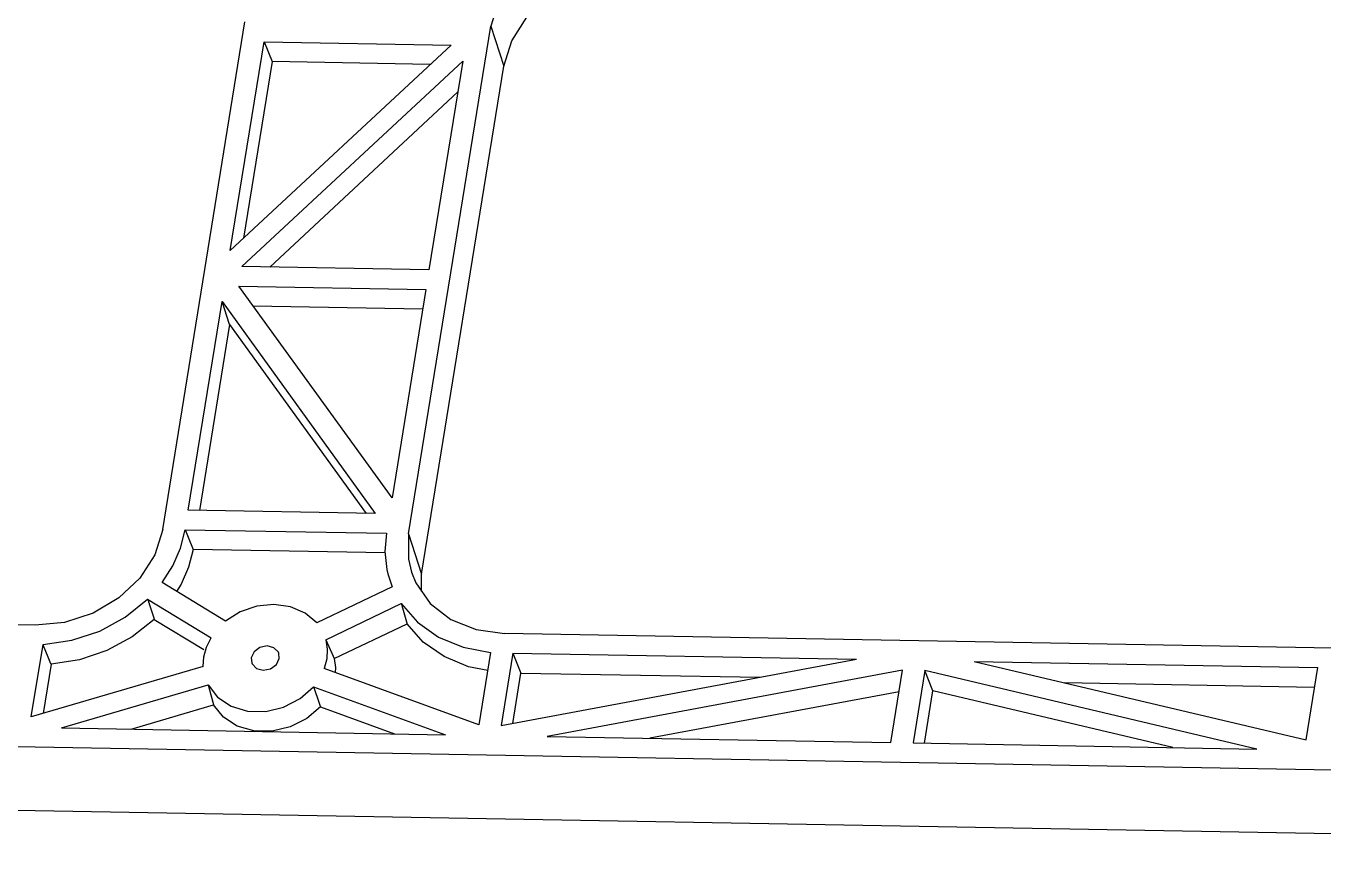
# Model space of a CAD drawing. Extents: x -268 to 907, y 393 to 1224.
# Drawn here: x 560.1 to 673, y 637.5 to 709.4 of the extents above; entities that cross this region are included whole.
import ezdxf

# ---------------------------------------------------------------- set-up
doc = ezdxf.new("R2010")
doc.units = 0
doc.header["$LTSCALE"] = 1.21
doc.header["$MEASUREMENT"] = 0
doc.layers.get('0').update_dxf_attribs({"linetype": 'CONTINUOUS'})

msp = doc.modelspace()

# ---------------------------------------------------------------- linework, layer by layer
at = {"color": 7, "linetype": 'Continuous'}
for p, q in [((572.04708, 665.60277), (579.19205, 709.7625)), ((593.44058, 665.22403), (600.58555, 709.38377)), ((600.58555, 709.38377), (601.71763, 705.89407)), ((577.92444, 689.87324), (580.85898, 708.01031)), ((597.12793, 707.72229), (577.92444, 689.87324)), ((580.85898, 708.01031), (581.55579, 706.28708)), ((580.85898, 708.01031), (597.12793, 707.72229)), ((578.93653, 688.47477), (598.14002, 706.32382)), ((581.55579, 706.28708), (579.07275, 690.94057)), ((595.32162, 706.04338), (581.55579, 706.28708)), ((594.57266, 661.73434), (601.71763, 705.89407)), ((598.14002, 706.32382), (595.20548, 688.18675)), ((581.36125, 688.43184), (597.70266, 703.62067)), ((595.20548, 688.18675), (578.93653, 688.47477)), ((578.66198, 686.77792), (594.93093, 686.48991)), ((591.99638, 668.35285), (578.66198, 686.77792)), ((594.93093, 686.48991), (591.99638, 668.35285)), ((574.26988, 667.2861), (577.20442, 685.42317)), ((577.20442, 685.42317), (590.53882, 666.99809)), ((577.86022, 683.44645), (577.20442, 685.42317)), ((579.91624, 685.04483), (594.6549, 684.78391)), ((577.86022, 683.44645), (575.24271, 667.26888)), ((577.86022, 683.44645), (589.75399, 667.01199)), ((590.53882, 666.99809), (574.26988, 667.2861)), ((573.99531, 665.58926), (591.49913, 665.27939)), ((593.44058, 665.22403), (594.57266, 661.73434)), ((591.39385, 663.57036), (574.69144, 663.86605)), ((591.63714, 661.7598), (592.01186, 660.63275)), ((594.55654, 660.252), (594.57266, 661.73434)), ((577.50659, 657.62669), (571.98616, 660.98727)), ((592.01186, 660.63275), (585.4386, 657.48627)), ((560.95003, 657.29071), (416.98445, 659.83937)), ((570.7316, 659.56106), (576.25204, 656.20048)), ((586.22579, 656.02392), (592.79906, 659.1704)), ((571.30711, 657.79569), (575.62354, 655.16805)), ((586.96949, 654.37751), (593.29709, 657.4064)), ((745.75775, 654.01902), (601.79217, 656.56767)), ((560.61168, 649.31367), (561.63055, 655.61083)), ((600.57349, 654.92141), (599.55462, 648.62425)), ((602.51289, 654.85321), (601.49411, 648.55664)), ((602.51289, 654.85321), (632.40457, 654.32403)), ((602.51289, 654.85321), (603.2097, 653.12999)), ((575.56801, 653.70412), (560.61168, 649.31367)), ((562.32917, 653.89878), (561.63595, 649.61434)), ((599.55462, 648.62425), (586.1004, 653.51767)), ((601.49411, 648.55664), (632.40457, 654.32403)), ((636.40679, 653.37788), (605.49633, 647.61049)), ((635.38801, 647.08131), (636.40679, 653.37788)), ((642.6363, 654.1429), (672.52798, 653.61372)), ((642.6363, 654.1429), (671.50921, 647.31715)), ((671.50921, 647.31715), (672.52798, 653.61372)), ((602.50011, 648.74434), (603.2097, 653.12999)), ((603.2097, 653.12999), (624.02964, 652.76141)), ((638.35165, 653.34345), (637.33288, 647.04688)), ((667.22456, 646.5177), (638.35165, 653.34345)), ((639.04263, 651.58419), (638.35165, 653.34345)), ((650.45917, 652.29352), (672.25195, 651.90772)), ((563.23757, 648.35861), (575.99306, 652.103)), ((585.16114, 651.9407), (596.63556, 647.76736)), ((636.10219, 651.49533), (614.43337, 647.45228)), ((638.30571, 647.02966), (639.04263, 651.58419)), ((659.92741, 646.64689), (639.04263, 651.58419)), ((569.30593, 648.25118), (576.46803, 650.35363)), ((585.76431, 650.18905), (592.20709, 647.84575)), ((393.44342, 649.66235), (765.88046, 643.069)), ((563.23757, 648.35861), (596.63556, 647.76736)), ((605.49633, 647.61049), (635.38801, 647.08131)), ((637.33288, 647.04688), (667.22456, 646.5177)), ((768.05707, 637.47639), (394.94089, 644.08175))]:
    msp.add_line(p, q, dxfattribs=at)
for points in [[(611.6826, 717.69583), (609.11894, 717.45128), (606.63635, 716.64515), (604.40442, 715.3326), (602.5749, 713.60302), (601.27222, 711.57384), (600.58555, 709.38377)], [(601.71763, 705.89407), (602.41215, 708.10926), (603.72958, 710.16155), (605.58041, 711.91138), (607.83825, 713.23916), (610.34935, 714.05453), (612.94252, 714.30189)], [(572.04708, 665.60277), (571.36042, 663.41272), (570.05778, 661.38358), (568.22825, 659.65396), (565.99637, 658.34142), (563.51372, 657.53526), (560.95003, 657.29071)], [(571.98616, 660.98727), (572.92241, 662.45216), (573.59766, 663.99883), (573.99531, 665.58926)], [(591.49913, 665.27939), (591.38131, 663.684), (591.55363, 662.12232), (591.63714, 661.7598)], [(593.44058, 665.22403), (593.41665, 663.02225), (593.67786, 661.897)], [(574.69144, 663.86605), (574.29453, 662.34099), (573.64558, 660.85677), (573.24567, 660.22054)], [(593.67786, 661.897), (594.0571, 660.95872), (595.31809, 659.17439), (597.1137, 657.79055), (599.32204, 656.90134), (601.79217, 656.56767)], [(561.63055, 655.61083), (564.13797, 655.97328), (566.56101, 656.7796), (568.79209, 657.99337), (570.7316, 659.56106)], [(585.4386, 657.48627), (584.4339, 658.33695), (583.16205, 658.88634), (581.72105, 659.09209), (580.22189, 658.93839), (578.78004, 658.43704), (577.50659, 657.62669)], [(592.79906, 659.1704), (594.22164, 657.54319), (596.04832, 656.25758), (598.19735, 655.37032), (600.57349, 654.92141)], [(571.30711, 657.79569), (569.38298, 656.26492), (567.18218, 655.07468), (564.79756, 654.27459), (562.32917, 653.89878)], [(600.31808, 653.34282), (598.6333, 653.67559), (596.52046, 654.5553), (594.71629, 655.81644), (593.29709, 657.4064)], [(575.56801, 653.70412), (575.62249, 654.54956), (575.85303, 655.39092), (576.25204, 656.20048)], [(586.22579, 656.02392), (586.36129, 655.20489), (586.31903, 654.3602), (586.1004, 653.51767)], [(581.13764, 655.48631), (580.50689, 655.35498), (579.99916, 654.97468), (579.75051, 654.4473), (579.79009, 654.00426)], [(580.79446, 653.36525), (581.42522, 653.49658), (581.93295, 653.87688), (582.18159, 654.40426), (582.14201, 654.8473)], [(582.14201, 654.8473), (582.10454, 654.93741), (581.72243, 655.33346), (581.13764, 655.48631)], [(579.79009, 654.00426), (579.82757, 653.91415), (580.20968, 653.5181), (580.79446, 653.36525)], [(586.96949, 654.37751), (587.08291, 653.60345), (587.06113, 653.16824)], [(575.99306, 652.103), (576.81626, 651.03058), (578.00471, 650.24433), (579.4291, 649.82467), (581.00957, 649.79669), (582.56124, 650.16367), (583.9966, 650.90346), (585.16114, 651.9407)], [(585.76431, 650.18905), (584.5721, 649.16395), (583.12033, 648.43577), (581.55769, 648.07521), (579.96854, 648.10334), (578.53117, 648.51701), (577.32265, 649.29229), (576.46803, 650.35363)]]:
    msp.add_lwpolyline(points, dxfattribs=at)
at = {"color": 7}
for points in [[(573.995, 665.589, 0), (573.999, 665.58, 0), (574.003, 665.571, 0), (574.006, 665.562, 0), (574.01, 665.553, 0), (574.014, 665.544, 0), (574.017, 665.535, 0), (574.021, 665.526, 0), (574.024, 665.517, 0), (574.028, 665.508, 0), (574.032, 665.499, 0), (574.035, 665.49, 0), (574.039, 665.481, 0), (574.043, 665.472, 0), (574.046, 665.463, 0), (574.05, 665.454, 0), (574.054, 665.445, 0), (574.057, 665.436, 0), (574.061, 665.427, 0), (574.065, 665.418, 0), (574.068, 665.409, 0), (574.072, 665.4, 0), (574.076, 665.391, 0), (574.079, 665.382, 0), (574.083, 665.373, 0), (574.087, 665.364, 0), (574.09, 665.355, 0), (574.094, 665.346, 0), (574.097, 665.337, 0), (574.101, 665.328, 0), (574.105, 665.319, 0), (574.108, 665.31, 0), (574.112, 665.301, 0), (574.116, 665.292, 0), (574.119, 665.283, 0), (574.123, 665.274, 0), (574.127, 665.265, 0), (574.13, 665.255, 0), (574.134, 665.246, 0), (574.138, 665.237, 0), (574.141, 665.228, 0), (574.145, 665.219, 0), (574.149, 665.21, 0), (574.152, 665.201, 0), (574.156, 665.192, 0), (574.159, 665.183, 0), (574.163, 665.174, 0), (574.167, 665.165, 0), (574.17, 665.156, 0), (574.174, 665.147, 0), (574.178, 665.138, 0), (574.181, 665.129, 0), (574.185, 665.12, 0), (574.189, 665.111, 0), (574.192, 665.102, 0), (574.196, 665.093, 0), (574.2, 665.084, 0), (574.203, 665.075, 0), (574.207, 665.066, 0), (574.211, 665.057, 0), (574.214, 665.048, 0), (574.218, 665.039, 0), (574.221, 665.03, 0), (574.225, 665.021, 0), (574.229, 665.012, 0), (574.232, 665.003, 0), (574.236, 664.994, 0), (574.24, 664.985, 0), (574.243, 664.976, 0), (574.247, 664.967, 0), (574.251, 664.958, 0), (574.254, 664.949, 0), (574.258, 664.94, 0), (574.262, 664.931, 0), (574.265, 664.922, 0), (574.269, 664.913, 0), (574.273, 664.904, 0), (574.276, 664.895, 0), (574.28, 664.886, 0), (574.283, 664.877, 0), (574.287, 664.868, 0), (574.291, 664.859, 0), (574.294, 664.85, 0), (574.298, 664.841, 0), (574.302, 664.831, 0), (574.305, 664.822, 0), (574.309, 664.813, 0), (574.313, 664.804, 0), (574.316, 664.795, 0), (574.32, 664.786, 0), (574.324, 664.777, 0), (574.327, 664.768, 0), (574.331, 664.759, 0), (574.334, 664.75, 0), (574.338, 664.741, 0), (574.342, 664.732, 0), (574.345, 664.723, 0), (574.349, 664.714, 0), (574.353, 664.705, 0), (574.356, 664.696, 0), (574.36, 664.687, 0), (574.364, 664.678, 0), (574.367, 664.669, 0), (574.371, 664.66, 0), (574.375, 664.651, 0), (574.378, 664.642, 0), (574.382, 664.633, 0), (574.385, 664.624, 0), (574.389, 664.615, 0), (574.393, 664.606, 0), (574.396, 664.597, 0), (574.4, 664.588, 0), (574.404, 664.579, 0), (574.407, 664.57, 0), (574.411, 664.561, 0), (574.415, 664.552, 0), (574.418, 664.543, 0), (574.422, 664.534, 0), (574.426, 664.525, 0), (574.429, 664.516, 0), (574.433, 664.507, 0), (574.437, 664.498, 0), (574.44, 664.489, 0), (574.444, 664.48, 0), (574.447, 664.471, 0), (574.451, 664.462, 0), (574.455, 664.453, 0), (574.458, 664.444, 0), (574.462, 664.435, 0), (574.466, 664.425, 0), (574.469, 664.416, 0), (574.473, 664.407, 0), (574.477, 664.398, 0), (574.48, 664.389, 0), (574.484, 664.38, 0), (574.488, 664.371, 0), (574.491, 664.362, 0), (574.495, 664.353, 0), (574.498, 664.344, 0), (574.502, 664.335, 0), (574.506, 664.326, 0), (574.509, 664.317, 0), (574.513, 664.308, 0), (574.517, 664.299, 0), (574.52, 664.29, 0), (574.524, 664.281, 0), (574.528, 664.272, 0), (574.531, 664.263, 0), (574.535, 664.254, 0), (574.538, 664.245, 0), (574.542, 664.236, 0), (574.546, 664.227, 0), (574.549, 664.218, 0), (574.553, 664.209, 0), (574.557, 664.2, 0), (574.56, 664.191, 0), (574.564, 664.182, 0), (574.568, 664.173, 0), (574.571, 664.164, 0), (574.575, 664.155, 0), (574.579, 664.146, 0), (574.582, 664.137, 0), (574.586, 664.128, 0), (574.589, 664.119, 0), (574.593, 664.11, 0), (574.597, 664.101, 0), (574.6, 664.092, 0), (574.604, 664.083, 0), (574.608, 664.074, 0), (574.611, 664.065, 0), (574.615, 664.056, 0), (574.619, 664.047, 0), (574.622, 664.037, 0), (574.626, 664.028, 0), (574.63, 664.019, 0), (574.633, 664.01, 0), (574.637, 664.001, 0), (574.64, 663.992, 0), (574.644, 663.983, 0), (574.648, 663.974, 0), (574.651, 663.965, 0), (574.655, 663.956, 0), (574.659, 663.947, 0), (574.662, 663.938, 0), (574.666, 663.929, 0), (574.67, 663.92, 0), (574.673, 663.911, 0), (574.677, 663.902, 0), (574.681, 663.893, 0), (574.684, 663.884, 0), (574.688, 663.875, 0), (574.691, 663.866, 0)], [(570.732, 659.561, 0), (570.735, 659.552, 0), (570.738, 659.543, 0), (570.741, 659.533, 0), (570.744, 659.524, 0), (570.747, 659.515, 0), (570.75, 659.506, 0), (570.753, 659.496, 0), (570.756, 659.487, 0), (570.759, 659.478, 0), (570.762, 659.469, 0), (570.765, 659.459, 0), (570.768, 659.45, 0), (570.771, 659.441, 0), (570.774, 659.432, 0), (570.777, 659.422, 0), (570.78, 659.413, 0), (570.783, 659.404, 0), (570.786, 659.395, 0), (570.789, 659.385, 0), (570.792, 659.376, 0), (570.795, 659.367, 0), (570.798, 659.358, 0), (570.801, 659.348, 0), (570.804, 659.339, 0), (570.807, 659.33, 0), (570.81, 659.321, 0), (570.813, 659.312, 0), (570.816, 659.302, 0), (570.819, 659.293, 0), (570.822, 659.284, 0), (570.825, 659.275, 0), (570.828, 659.265, 0), (570.831, 659.256, 0), (570.834, 659.247, 0), (570.837, 659.238, 0), (570.84, 659.228, 0), (570.843, 659.219, 0), (570.846, 659.21, 0), (570.849, 659.201, 0), (570.852, 659.191, 0), (570.855, 659.182, 0), (570.858, 659.173, 0), (570.861, 659.164, 0), (570.864, 659.154, 0), (570.867, 659.145, 0), (570.87, 659.136, 0), (570.873, 659.127, 0), (570.876, 659.117, 0), (570.879, 659.108, 0), (570.882, 659.099, 0), (570.885, 659.09, 0), (570.888, 659.08, 0), (570.891, 659.071, 0), (570.894, 659.062, 0), (570.897, 659.053, 0), (570.9, 659.043, 0), (570.903, 659.034, 0), (570.906, 659.025, 0), (570.909, 659.016, 0), (570.912, 659.007, 0), (570.916, 658.997, 0), (570.919, 658.988, 0), (570.922, 658.979, 0), (570.925, 658.97, 0), (570.928, 658.96, 0), (570.931, 658.951, 0), (570.934, 658.942, 0), (570.937, 658.933, 0), (570.94, 658.923, 0), (570.943, 658.914, 0), (570.946, 658.905, 0), (570.949, 658.896, 0), (570.952, 658.886, 0), (570.955, 658.877, 0), (570.958, 658.868, 0), (570.961, 658.859, 0), (570.964, 658.849, 0), (570.967, 658.84, 0), (570.97, 658.831, 0), (570.973, 658.822, 0), (570.976, 658.812, 0), (570.979, 658.803, 0), (570.982, 658.794, 0), (570.985, 658.785, 0), (570.988, 658.775, 0), (570.991, 658.766, 0), (570.994, 658.757, 0), (570.997, 658.748, 0), (571, 658.738, 0), (571.003, 658.729, 0), (571.006, 658.72, 0), (571.009, 658.711, 0), (571.012, 658.702, 0), (571.015, 658.692, 0), (571.018, 658.683, 0), (571.021, 658.674, 0), (571.024, 658.665, 0), (571.027, 658.655, 0), (571.03, 658.646, 0), (571.033, 658.637, 0), (571.036, 658.628, 0), (571.039, 658.618, 0), (571.042, 658.609, 0), (571.045, 658.6, 0), (571.048, 658.591, 0), (571.051, 658.581, 0), (571.054, 658.572, 0), (571.057, 658.563, 0), (571.06, 658.554, 0), (571.063, 658.544, 0), (571.066, 658.535, 0), (571.069, 658.526, 0), (571.072, 658.517, 0), (571.075, 658.507, 0), (571.078, 658.498, 0), (571.081, 658.489, 0), (571.084, 658.48, 0), (571.087, 658.47, 0), (571.09, 658.461, 0), (571.093, 658.452, 0), (571.096, 658.443, 0), (571.099, 658.433, 0), (571.102, 658.424, 0), (571.105, 658.415, 0), (571.108, 658.406, 0), (571.111, 658.397, 0), (571.114, 658.387, 0), (571.117, 658.378, 0), (571.12, 658.369, 0), (571.123, 658.36, 0), (571.126, 658.35, 0), (571.129, 658.341, 0), (571.132, 658.332, 0), (571.135, 658.323, 0), (571.138, 658.313, 0), (571.141, 658.304, 0), (571.144, 658.295, 0), (571.148, 658.286, 0), (571.151, 658.276, 0), (571.154, 658.267, 0), (571.157, 658.258, 0), (571.16, 658.249, 0), (571.163, 658.239, 0), (571.166, 658.23, 0), (571.169, 658.221, 0), (571.172, 658.212, 0), (571.175, 658.202, 0), (571.178, 658.193, 0), (571.181, 658.184, 0), (571.184, 658.175, 0), (571.187, 658.165, 0), (571.19, 658.156, 0), (571.193, 658.147, 0), (571.196, 658.138, 0), (571.199, 658.128, 0), (571.202, 658.119, 0), (571.205, 658.11, 0), (571.208, 658.101, 0), (571.211, 658.091, 0), (571.214, 658.082, 0), (571.217, 658.073, 0), (571.22, 658.064, 0), (571.223, 658.055, 0), (571.226, 658.045, 0), (571.229, 658.036, 0), (571.232, 658.027, 0), (571.235, 658.018, 0), (571.238, 658.008, 0), (571.241, 657.999, 0), (571.244, 657.99, 0), (571.247, 657.981, 0), (571.25, 657.971, 0), (571.253, 657.962, 0), (571.256, 657.953, 0), (571.259, 657.944, 0), (571.262, 657.934, 0), (571.265, 657.925, 0), (571.268, 657.916, 0), (571.271, 657.907, 0), (571.274, 657.897, 0), (571.277, 657.888, 0), (571.28, 657.879, 0), (571.283, 657.87, 0), (571.286, 657.86, 0), (571.289, 657.851, 0), (571.292, 657.842, 0), (571.295, 657.833, 0), (571.298, 657.823, 0), (571.301, 657.814, 0), (571.304, 657.805, 0), (571.307, 657.796, 0)], [(592.799, 659.17, 0), (592.802, 659.161, 0), (592.804, 659.152, 0), (592.807, 659.143, 0), (592.809, 659.133, 0), (592.812, 659.124, 0), (592.815, 659.115, 0), (592.817, 659.106, 0), (592.82, 659.097, 0), (592.822, 659.087, 0), (592.825, 659.078, 0), (592.828, 659.069, 0), (592.83, 659.06, 0), (592.833, 659.05, 0), (592.836, 659.041, 0), (592.838, 659.032, 0), (592.841, 659.023, 0), (592.843, 659.013, 0), (592.846, 659.004, 0), (592.849, 658.995, 0), (592.851, 658.986, 0), (592.854, 658.976, 0), (592.856, 658.967, 0), (592.859, 658.958, 0), (592.862, 658.949, 0), (592.864, 658.939, 0), (592.867, 658.93, 0), (592.869, 658.921, 0), (592.872, 658.912, 0), (592.875, 658.903, 0), (592.877, 658.893, 0), (592.88, 658.884, 0), (592.882, 658.875, 0), (592.885, 658.866, 0), (592.888, 658.856, 0), (592.89, 658.847, 0), (592.893, 658.838, 0), (592.895, 658.829, 0), (592.898, 658.819, 0), (592.901, 658.81, 0), (592.903, 658.801, 0), (592.906, 658.792, 0), (592.908, 658.782, 0), (592.911, 658.773, 0), (592.914, 658.764, 0), (592.916, 658.755, 0), (592.919, 658.746, 0), (592.921, 658.736, 0), (592.924, 658.727, 0), (592.927, 658.718, 0), (592.929, 658.709, 0), (592.932, 658.699, 0), (592.934, 658.69, 0), (592.937, 658.681, 0), (592.94, 658.672, 0), (592.942, 658.662, 0), (592.945, 658.653, 0), (592.948, 658.644, 0), (592.95, 658.635, 0), (592.953, 658.625, 0), (592.955, 658.616, 0), (592.958, 658.607, 0), (592.961, 658.598, 0), (592.963, 658.589, 0), (592.966, 658.579, 0), (592.968, 658.57, 0), (592.971, 658.561, 0), (592.974, 658.552, 0), (592.976, 658.542, 0), (592.979, 658.533, 0), (592.981, 658.524, 0), (592.984, 658.515, 0), (592.987, 658.505, 0), (592.989, 658.496, 0), (592.992, 658.487, 0), (592.994, 658.478, 0), (592.997, 658.468, 0), (593, 658.459, 0), (593.002, 658.45, 0), (593.005, 658.441, 0), (593.007, 658.431, 0), (593.01, 658.422, 0), (593.013, 658.413, 0), (593.015, 658.404, 0), (593.018, 658.395, 0), (593.02, 658.385, 0), (593.023, 658.376, 0), (593.026, 658.367, 0), (593.028, 658.358, 0), (593.031, 658.348, 0), (593.034, 658.339, 0), (593.036, 658.33, 0), (593.039, 658.321, 0), (593.041, 658.311, 0), (593.044, 658.302, 0), (593.047, 658.293, 0), (593.049, 658.284, 0), (593.052, 658.274, 0), (593.054, 658.265, 0), (593.057, 658.256, 0), (593.06, 658.247, 0), (593.062, 658.238, 0), (593.065, 658.228, 0), (593.067, 658.219, 0), (593.07, 658.21, 0), (593.073, 658.201, 0), (593.075, 658.191, 0), (593.078, 658.182, 0), (593.08, 658.173, 0), (593.083, 658.164, 0), (593.086, 658.154, 0), (593.088, 658.145, 0), (593.091, 658.136, 0), (593.094, 658.127, 0), (593.096, 658.117, 0), (593.099, 658.108, 0), (593.101, 658.099, 0), (593.104, 658.09, 0), (593.107, 658.081, 0), (593.109, 658.071, 0), (593.112, 658.062, 0), (593.114, 658.053, 0), (593.117, 658.044, 0), (593.12, 658.034, 0), (593.122, 658.025, 0), (593.125, 658.016, 0), (593.127, 658.007, 0), (593.13, 657.997, 0), (593.133, 657.988, 0), (593.135, 657.979, 0), (593.138, 657.97, 0), (593.14, 657.96, 0), (593.143, 657.951, 0), (593.146, 657.942, 0), (593.148, 657.933, 0), (593.151, 657.924, 0), (593.154, 657.914, 0), (593.156, 657.905, 0), (593.159, 657.896, 0), (593.161, 657.887, 0), (593.164, 657.877, 0), (593.167, 657.868, 0), (593.169, 657.859, 0), (593.172, 657.85, 0), (593.174, 657.84, 0), (593.177, 657.831, 0), (593.18, 657.822, 0), (593.182, 657.813, 0), (593.185, 657.803, 0), (593.187, 657.794, 0), (593.19, 657.785, 0), (593.193, 657.776, 0), (593.195, 657.767, 0), (593.198, 657.757, 0), (593.2, 657.748, 0), (593.203, 657.739, 0), (593.206, 657.73, 0), (593.208, 657.72, 0), (593.211, 657.711, 0), (593.214, 657.702, 0), (593.216, 657.693, 0), (593.219, 657.683, 0), (593.221, 657.674, 0), (593.224, 657.665, 0), (593.227, 657.656, 0), (593.229, 657.646, 0), (593.232, 657.637, 0), (593.234, 657.628, 0), (593.237, 657.619, 0), (593.24, 657.61, 0), (593.242, 657.6, 0), (593.245, 657.591, 0), (593.247, 657.582, 0), (593.25, 657.573, 0), (593.253, 657.563, 0), (593.255, 657.554, 0), (593.258, 657.545, 0), (593.261, 657.536, 0), (593.263, 657.526, 0), (593.266, 657.517, 0), (593.268, 657.508, 0), (593.271, 657.499, 0), (593.274, 657.49, 0), (593.276, 657.48, 0), (593.279, 657.471, 0), (593.281, 657.462, 0), (593.284, 657.453, 0), (593.287, 657.443, 0), (593.289, 657.434, 0), (593.292, 657.425, 0), (593.294, 657.416, 0), (593.297, 657.406, 0)], [(586.226, 656.024, 0), (586.23, 656.015, 0), (586.234, 656.007, 0), (586.237, 655.998, 0), (586.241, 655.989, 0), (586.245, 655.981, 0), (586.249, 655.972, 0), (586.253, 655.964, 0), (586.257, 655.955, 0), (586.261, 655.946, 0), (586.265, 655.938, 0), (586.269, 655.929, 0), (586.273, 655.921, 0), (586.276, 655.912, 0), (586.28, 655.903, 0), (586.284, 655.895, 0), (586.288, 655.886, 0), (586.292, 655.877, 0), (586.296, 655.869, 0), (586.3, 655.86, 0), (586.304, 655.852, 0), (586.308, 655.843, 0), (586.312, 655.834, 0), (586.315, 655.826, 0), (586.319, 655.817, 0), (586.323, 655.808, 0), (586.327, 655.8, 0), (586.331, 655.791, 0), (586.335, 655.783, 0), (586.339, 655.774, 0), (586.343, 655.765, 0), (586.347, 655.757, 0), (586.351, 655.748, 0), (586.354, 655.74, 0), (586.358, 655.731, 0), (586.362, 655.722, 0), (586.366, 655.714, 0), (586.37, 655.705, 0), (586.374, 655.696, 0), (586.378, 655.688, 0), (586.382, 655.679, 0), (586.386, 655.671, 0), (586.39, 655.662, 0), (586.393, 655.653, 0), (586.397, 655.645, 0), (586.401, 655.636, 0), (586.405, 655.628, 0), (586.409, 655.619, 0), (586.413, 655.61, 0), (586.417, 655.602, 0), (586.421, 655.593, 0), (586.425, 655.584, 0), (586.429, 655.576, 0), (586.432, 655.567, 0), (586.436, 655.559, 0), (586.44, 655.55, 0), (586.444, 655.541, 0), (586.448, 655.533, 0), (586.452, 655.524, 0), (586.456, 655.515, 0), (586.46, 655.507, 0), (586.464, 655.498, 0), (586.468, 655.49, 0), (586.471, 655.481, 0), (586.475, 655.472, 0), (586.479, 655.464, 0), (586.483, 655.455, 0), (586.487, 655.447, 0), (586.491, 655.438, 0), (586.495, 655.429, 0), (586.499, 655.421, 0), (586.503, 655.412, 0), (586.506, 655.403, 0), (586.51, 655.395, 0), (586.514, 655.386, 0), (586.518, 655.378, 0), (586.522, 655.369, 0), (586.526, 655.36, 0), (586.53, 655.352, 0), (586.534, 655.343, 0), (586.538, 655.334, 0), (586.542, 655.326, 0), (586.545, 655.317, 0), (586.549, 655.309, 0), (586.553, 655.3, 0), (586.557, 655.291, 0), (586.561, 655.283, 0), (586.565, 655.274, 0), (586.569, 655.266, 0), (586.573, 655.257, 0), (586.577, 655.248, 0), (586.58, 655.24, 0), (586.584, 655.231, 0), (586.588, 655.222, 0), (586.592, 655.214, 0), (586.596, 655.205, 0), (586.6, 655.197, 0), (586.604, 655.188, 0), (586.608, 655.179, 0), (586.612, 655.171, 0), (586.616, 655.162, 0), (586.619, 655.153, 0), (586.623, 655.145, 0), (586.627, 655.136, 0), (586.631, 655.128, 0), (586.635, 655.119, 0), (586.639, 655.11, 0), (586.643, 655.102, 0), (586.647, 655.093, 0), (586.651, 655.084, 0), (586.654, 655.076, 0), (586.658, 655.067, 0), (586.662, 655.059, 0), (586.666, 655.05, 0), (586.67, 655.041, 0), (586.674, 655.033, 0), (586.678, 655.024, 0), (586.682, 655.016, 0), (586.686, 655.007, 0), (586.689, 654.998, 0), (586.693, 654.99, 0), (586.697, 654.981, 0), (586.701, 654.972, 0), (586.705, 654.964, 0), (586.709, 654.955, 0), (586.713, 654.947, 0), (586.717, 654.938, 0), (586.721, 654.929, 0), (586.724, 654.921, 0), (586.728, 654.912, 0), (586.732, 654.903, 0), (586.736, 654.895, 0), (586.74, 654.886, 0), (586.744, 654.878, 0), (586.748, 654.869, 0), (586.752, 654.86, 0), (586.756, 654.852, 0), (586.76, 654.843, 0), (586.763, 654.834, 0), (586.767, 654.826, 0), (586.771, 654.817, 0), (586.775, 654.809, 0), (586.779, 654.8, 0), (586.783, 654.791, 0), (586.787, 654.783, 0), (586.791, 654.774, 0), (586.795, 654.766, 0), (586.798, 654.757, 0), (586.802, 654.748, 0), (586.806, 654.74, 0), (586.81, 654.731, 0), (586.814, 654.722, 0), (586.818, 654.714, 0), (586.822, 654.705, 0), (586.826, 654.697, 0), (586.83, 654.688, 0), (586.833, 654.679, 0), (586.837, 654.671, 0), (586.841, 654.662, 0), (586.845, 654.653, 0), (586.849, 654.645, 0), (586.853, 654.636, 0), (586.857, 654.628, 0), (586.861, 654.619, 0), (586.865, 654.61, 0), (586.868, 654.602, 0), (586.872, 654.593, 0), (586.876, 654.584, 0), (586.88, 654.576, 0), (586.884, 654.567, 0), (586.888, 654.559, 0), (586.892, 654.55, 0), (586.896, 654.541, 0), (586.9, 654.533, 0), (586.903, 654.524, 0), (586.907, 654.515, 0), (586.911, 654.507, 0), (586.915, 654.498, 0), (586.919, 654.49, 0), (586.923, 654.481, 0), (586.927, 654.472, 0), (586.931, 654.464, 0), (586.934, 654.455, 0), (586.938, 654.446, 0), (586.942, 654.438, 0), (586.946, 654.429, 0), (586.95, 654.421, 0), (586.954, 654.412, 0), (586.958, 654.403, 0), (586.962, 654.395, 0), (586.966, 654.386, 0), (586.969, 654.378, 0)], [(562.329, 653.899, 0), (562.326, 653.908, 0), (562.322, 653.917, 0), (562.318, 653.926, 0), (562.315, 653.935, 0), (562.311, 653.944, 0), (562.307, 653.953, 0), (562.304, 653.962, 0), (562.3, 653.97, 0), (562.296, 653.979, 0), (562.293, 653.988, 0), (562.289, 653.997, 0), (562.285, 654.006, 0), (562.282, 654.015, 0), (562.278, 654.024, 0), (562.274, 654.033, 0), (562.271, 654.042, 0), (562.267, 654.051, 0), (562.263, 654.06, 0), (562.26, 654.069, 0), (562.256, 654.078, 0), (562.252, 654.087, 0), (562.249, 654.096, 0), (562.245, 654.105, 0), (562.241, 654.114, 0), (562.238, 654.123, 0), (562.234, 654.132, 0), (562.23, 654.141, 0), (562.227, 654.15, 0), (562.223, 654.159, 0), (562.219, 654.168, 0), (562.216, 654.177, 0), (562.212, 654.186, 0), (562.208, 654.195, 0), (562.205, 654.204, 0), (562.201, 654.212, 0), (562.197, 654.221, 0), (562.194, 654.23, 0), (562.19, 654.239, 0), (562.186, 654.248, 0), (562.183, 654.257, 0), (562.179, 654.266, 0), (562.175, 654.275, 0), (562.172, 654.284, 0), (562.168, 654.293, 0), (562.165, 654.302, 0), (562.161, 654.311, 0), (562.157, 654.32, 0), (562.154, 654.329, 0), (562.15, 654.338, 0), (562.146, 654.347, 0), (562.143, 654.356, 0), (562.139, 654.365, 0), (562.135, 654.374, 0), (562.132, 654.383, 0), (562.128, 654.392, 0), (562.124, 654.401, 0), (562.121, 654.41, 0), (562.117, 654.419, 0), (562.113, 654.428, 0), (562.11, 654.437, 0), (562.106, 654.446, 0), (562.102, 654.454, 0), (562.099, 654.463, 0), (562.095, 654.472, 0), (562.091, 654.481, 0), (562.088, 654.49, 0), (562.084, 654.499, 0), (562.08, 654.508, 0), (562.077, 654.517, 0), (562.073, 654.526, 0), (562.069, 654.535, 0), (562.066, 654.544, 0), (562.062, 654.553, 0), (562.058, 654.562, 0), (562.055, 654.571, 0), (562.051, 654.58, 0), (562.047, 654.589, 0), (562.044, 654.598, 0), (562.04, 654.607, 0), (562.036, 654.616, 0), (562.033, 654.625, 0), (562.029, 654.634, 0), (562.025, 654.643, 0), (562.022, 654.652, 0), (562.018, 654.661, 0), (562.015, 654.67, 0), (562.011, 654.679, 0), (562.007, 654.688, 0), (562.004, 654.697, 0), (562, 654.705, 0), (561.996, 654.714, 0), (561.993, 654.723, 0), (561.989, 654.732, 0), (561.985, 654.741, 0), (561.982, 654.75, 0), (561.978, 654.759, 0), (561.974, 654.768, 0), (561.971, 654.777, 0), (561.967, 654.786, 0), (561.963, 654.795, 0), (561.96, 654.804, 0), (561.956, 654.813, 0), (561.952, 654.822, 0), (561.949, 654.831, 0), (561.945, 654.84, 0), (561.941, 654.849, 0), (561.938, 654.858, 0), (561.934, 654.867, 0), (561.93, 654.876, 0), (561.927, 654.885, 0), (561.923, 654.894, 0), (561.919, 654.903, 0), (561.916, 654.912, 0), (561.912, 654.921, 0), (561.908, 654.93, 0), (561.905, 654.939, 0), (561.901, 654.947, 0), (561.897, 654.956, 0), (561.894, 654.965, 0), (561.89, 654.974, 0), (561.887, 654.983, 0), (561.883, 654.992, 0), (561.879, 655.001, 0), (561.876, 655.01, 0), (561.872, 655.019, 0), (561.868, 655.028, 0), (561.865, 655.037, 0), (561.861, 655.046, 0), (561.857, 655.055, 0), (561.854, 655.064, 0), (561.85, 655.073, 0), (561.846, 655.082, 0), (561.843, 655.091, 0), (561.839, 655.1, 0), (561.835, 655.109, 0), (561.832, 655.118, 0), (561.828, 655.127, 0), (561.824, 655.136, 0), (561.821, 655.145, 0), (561.817, 655.154, 0), (561.813, 655.163, 0), (561.81, 655.172, 0), (561.806, 655.181, 0), (561.802, 655.19, 0), (561.799, 655.198, 0), (561.795, 655.207, 0), (561.791, 655.216, 0), (561.788, 655.225, 0), (561.784, 655.234, 0), (561.78, 655.243, 0), (561.777, 655.252, 0), (561.773, 655.261, 0), (561.769, 655.27, 0), (561.766, 655.279, 0), (561.762, 655.288, 0), (561.759, 655.297, 0), (561.755, 655.306, 0), (561.751, 655.315, 0), (561.748, 655.324, 0), (561.744, 655.333, 0), (561.74, 655.342, 0), (561.737, 655.351, 0), (561.733, 655.36, 0), (561.729, 655.369, 0), (561.726, 655.378, 0), (561.722, 655.387, 0), (561.718, 655.396, 0), (561.715, 655.405, 0), (561.711, 655.414, 0), (561.707, 655.423, 0), (561.704, 655.432, 0), (561.7, 655.441, 0), (561.696, 655.449, 0), (561.693, 655.458, 0), (561.689, 655.467, 0), (561.685, 655.476, 0), (561.682, 655.485, 0), (561.678, 655.494, 0), (561.674, 655.503, 0), (561.671, 655.512, 0), (561.667, 655.521, 0), (561.663, 655.53, 0), (561.66, 655.539, 0), (561.656, 655.548, 0), (561.652, 655.557, 0), (561.649, 655.566, 0), (561.645, 655.575, 0), (561.642, 655.584, 0), (561.638, 655.593, 0), (561.634, 655.602, 0), (561.631, 655.611, 0)], [(575.993, 652.103, 0), (575.996, 652.094, 0), (575.998, 652.085, 0), (576.001, 652.076, 0), (576.003, 652.066, 0), (576.005, 652.057, 0), (576.008, 652.048, 0), (576.01, 652.039, 0), (576.013, 652.03, 0), (576.015, 652.021, 0), (576.018, 652.011, 0), (576.02, 652.002, 0), (576.023, 651.993, 0), (576.025, 651.984, 0), (576.028, 651.975, 0), (576.03, 651.966, 0), (576.033, 651.956, 0), (576.035, 651.947, 0), (576.038, 651.938, 0), (576.04, 651.929, 0), (576.043, 651.92, 0), (576.045, 651.911, 0), (576.048, 651.901, 0), (576.05, 651.892, 0), (576.053, 651.883, 0), (576.055, 651.874, 0), (576.058, 651.865, 0), (576.06, 651.856, 0), (576.063, 651.847, 0), (576.065, 651.837, 0), (576.067, 651.828, 0), (576.07, 651.819, 0), (576.072, 651.81, 0), (576.075, 651.801, 0), (576.077, 651.792, 0), (576.08, 651.782, 0), (576.082, 651.773, 0), (576.085, 651.764, 0), (576.087, 651.755, 0), (576.09, 651.746, 0), (576.092, 651.737, 0), (576.095, 651.727, 0), (576.097, 651.718, 0), (576.1, 651.709, 0), (576.102, 651.7, 0), (576.105, 651.691, 0), (576.107, 651.682, 0), (576.11, 651.672, 0), (576.112, 651.663, 0), (576.115, 651.654, 0), (576.117, 651.645, 0), (576.12, 651.636, 0), (576.122, 651.627, 0), (576.125, 651.617, 0), (576.127, 651.608, 0), (576.13, 651.599, 0), (576.132, 651.59, 0), (576.134, 651.581, 0), (576.137, 651.572, 0), (576.139, 651.563, 0), (576.142, 651.553, 0), (576.144, 651.544, 0), (576.147, 651.535, 0), (576.149, 651.526, 0), (576.152, 651.517, 0), (576.154, 651.508, 0), (576.157, 651.498, 0), (576.159, 651.489, 0), (576.162, 651.48, 0), (576.164, 651.471, 0), (576.167, 651.462, 0), (576.169, 651.453, 0), (576.172, 651.443, 0), (576.174, 651.434, 0), (576.177, 651.425, 0), (576.179, 651.416, 0), (576.182, 651.407, 0), (576.184, 651.398, 0), (576.187, 651.388, 0), (576.189, 651.379, 0), (576.192, 651.37, 0), (576.194, 651.361, 0), (576.197, 651.352, 0), (576.199, 651.343, 0), (576.202, 651.334, 0), (576.204, 651.324, 0), (576.207, 651.315, 0), (576.209, 651.306, 0), (576.212, 651.297, 0), (576.214, 651.288, 0), (576.216, 651.279, 0), (576.219, 651.269, 0), (576.221, 651.26, 0), (576.224, 651.251, 0), (576.226, 651.242, 0), (576.229, 651.233, 0), (576.231, 651.224, 0), (576.234, 651.214, 0), (576.236, 651.205, 0), (576.239, 651.196, 0), (576.241, 651.187, 0), (576.244, 651.178, 0), (576.246, 651.169, 0), (576.249, 651.16, 0), (576.251, 651.15, 0), (576.254, 651.141, 0), (576.256, 651.132, 0), (576.259, 651.123, 0), (576.261, 651.114, 0), (576.264, 651.105, 0), (576.266, 651.095, 0), (576.269, 651.086, 0), (576.271, 651.077, 0), (576.274, 651.068, 0), (576.276, 651.059, 0), (576.279, 651.05, 0), (576.281, 651.04, 0), (576.284, 651.031, 0), (576.286, 651.022, 0), (576.289, 651.013, 0), (576.291, 651.004, 0), (576.294, 650.995, 0), (576.296, 650.986, 0), (576.299, 650.976, 0), (576.301, 650.967, 0), (576.304, 650.958, 0), (576.306, 650.949, 0), (576.309, 650.94, 0), (576.311, 650.931, 0), (576.314, 650.921, 0), (576.316, 650.912, 0), (576.319, 650.903, 0), (576.321, 650.894, 0), (576.323, 650.885, 0), (576.326, 650.876, 0), (576.328, 650.866, 0), (576.331, 650.857, 0), (576.333, 650.848, 0), (576.336, 650.839, 0), (576.338, 650.83, 0), (576.341, 650.821, 0), (576.343, 650.812, 0), (576.346, 650.802, 0), (576.348, 650.793, 0), (576.351, 650.784, 0), (576.353, 650.775, 0), (576.356, 650.766, 0), (576.358, 650.757, 0), (576.361, 650.747, 0), (576.363, 650.738, 0), (576.366, 650.729, 0), (576.368, 650.72, 0), (576.371, 650.711, 0), (576.373, 650.702, 0), (576.376, 650.692, 0), (576.378, 650.683, 0), (576.381, 650.674, 0), (576.383, 650.665, 0), (576.386, 650.656, 0), (576.388, 650.647, 0), (576.391, 650.638, 0), (576.393, 650.628, 0), (576.396, 650.619, 0), (576.398, 650.61, 0), (576.401, 650.601, 0), (576.403, 650.592, 0), (576.406, 650.583, 0), (576.408, 650.573, 0), (576.411, 650.564, 0), (576.413, 650.555, 0), (576.416, 650.546, 0), (576.418, 650.537, 0), (576.421, 650.528, 0), (576.423, 650.518, 0), (576.426, 650.509, 0), (576.428, 650.5, 0), (576.431, 650.491, 0), (576.433, 650.482, 0), (576.436, 650.473, 0), (576.438, 650.464, 0), (576.441, 650.454, 0), (576.443, 650.445, 0), (576.446, 650.436, 0), (576.448, 650.427, 0), (576.451, 650.418, 0), (576.453, 650.409, 0), (576.456, 650.399, 0), (576.458, 650.39, 0), (576.461, 650.381, 0), (576.463, 650.372, 0), (576.466, 650.363, 0), (576.468, 650.354, 0)], [(585.161, 651.941, 0), (585.164, 651.932, 0), (585.167, 651.922, 0), (585.171, 651.913, 0), (585.174, 651.904, 0), (585.177, 651.895, 0), (585.18, 651.886, 0), (585.183, 651.877, 0), (585.186, 651.867, 0), (585.19, 651.858, 0), (585.193, 651.849, 0), (585.196, 651.84, 0), (585.199, 651.831, 0), (585.202, 651.821, 0), (585.205, 651.812, 0), (585.209, 651.803, 0), (585.212, 651.794, 0), (585.215, 651.785, 0), (585.218, 651.776, 0), (585.221, 651.766, 0), (585.224, 651.757, 0), (585.228, 651.748, 0), (585.231, 651.739, 0), (585.234, 651.73, 0), (585.237, 651.721, 0), (585.24, 651.711, 0), (585.243, 651.702, 0), (585.247, 651.693, 0), (585.25, 651.684, 0), (585.253, 651.675, 0), (585.256, 651.666, 0), (585.259, 651.656, 0), (585.262, 651.647, 0), (585.265, 651.638, 0), (585.269, 651.629, 0), (585.272, 651.62, 0), (585.275, 651.611, 0), (585.278, 651.601, 0), (585.281, 651.592, 0), (585.284, 651.583, 0), (585.288, 651.574, 0), (585.291, 651.565, 0), (585.294, 651.556, 0), (585.297, 651.546, 0), (585.3, 651.537, 0), (585.303, 651.528, 0), (585.307, 651.519, 0), (585.31, 651.51, 0), (585.313, 651.501, 0), (585.316, 651.491, 0), (585.319, 651.482, 0), (585.322, 651.473, 0), (585.326, 651.464, 0), (585.329, 651.455, 0), (585.332, 651.446, 0), (585.335, 651.436, 0), (585.338, 651.427, 0), (585.341, 651.418, 0), (585.345, 651.409, 0), (585.348, 651.4, 0), (585.351, 651.391, 0), (585.354, 651.381, 0), (585.357, 651.372, 0), (585.36, 651.363, 0), (585.363, 651.354, 0), (585.367, 651.345, 0), (585.37, 651.335, 0), (585.373, 651.326, 0), (585.376, 651.317, 0), (585.379, 651.308, 0), (585.382, 651.299, 0), (585.386, 651.29, 0), (585.389, 651.28, 0), (585.392, 651.271, 0), (585.395, 651.262, 0), (585.398, 651.253, 0), (585.401, 651.244, 0), (585.405, 651.235, 0), (585.408, 651.225, 0), (585.411, 651.216, 0), (585.414, 651.207, 0), (585.417, 651.198, 0), (585.42, 651.189, 0), (585.424, 651.18, 0), (585.427, 651.17, 0), (585.43, 651.161, 0), (585.433, 651.152, 0), (585.436, 651.143, 0), (585.439, 651.134, 0), (585.442, 651.125, 0), (585.446, 651.115, 0), (585.449, 651.106, 0), (585.452, 651.097, 0), (585.455, 651.088, 0), (585.458, 651.079, 0), (585.461, 651.07, 0), (585.465, 651.06, 0), (585.468, 651.051, 0), (585.471, 651.042, 0), (585.474, 651.033, 0), (585.477, 651.024, 0), (585.48, 651.015, 0), (585.484, 651.005, 0), (585.487, 650.996, 0), (585.49, 650.987, 0), (585.493, 650.978, 0), (585.496, 650.969, 0), (585.499, 650.959, 0), (585.502, 650.95, 0), (585.506, 650.941, 0), (585.509, 650.932, 0), (585.512, 650.923, 0), (585.515, 650.914, 0), (585.518, 650.904, 0), (585.521, 650.895, 0), (585.525, 650.886, 0), (585.528, 650.877, 0), (585.531, 650.868, 0), (585.534, 650.859, 0), (585.537, 650.849, 0), (585.54, 650.84, 0), (585.543, 650.831, 0), (585.547, 650.822, 0), (585.55, 650.813, 0), (585.553, 650.804, 0), (585.556, 650.794, 0), (585.559, 650.785, 0), (585.562, 650.776, 0), (585.566, 650.767, 0), (585.569, 650.758, 0), (585.572, 650.749, 0), (585.575, 650.739, 0), (585.578, 650.73, 0), (585.581, 650.721, 0), (585.585, 650.712, 0), (585.588, 650.703, 0), (585.591, 650.694, 0), (585.594, 650.684, 0), (585.597, 650.675, 0), (585.6, 650.666, 0), (585.603, 650.657, 0), (585.607, 650.648, 0), (585.61, 650.638, 0), (585.613, 650.629, 0), (585.616, 650.62, 0), (585.619, 650.611, 0), (585.622, 650.602, 0), (585.626, 650.593, 0), (585.629, 650.583, 0), (585.632, 650.574, 0), (585.635, 650.565, 0), (585.638, 650.556, 0), (585.641, 650.547, 0), (585.644, 650.538, 0), (585.648, 650.528, 0), (585.651, 650.519, 0), (585.654, 650.51, 0), (585.657, 650.501, 0), (585.66, 650.492, 0), (585.663, 650.483, 0), (585.667, 650.473, 0), (585.67, 650.464, 0), (585.673, 650.455, 0), (585.676, 650.446, 0), (585.679, 650.437, 0), (585.682, 650.428, 0), (585.685, 650.418, 0), (585.689, 650.409, 0), (585.692, 650.4, 0), (585.695, 650.391, 0), (585.698, 650.382, 0), (585.701, 650.372, 0), (585.704, 650.363, 0), (585.708, 650.354, 0), (585.711, 650.345, 0), (585.714, 650.336, 0), (585.717, 650.327, 0), (585.72, 650.317, 0), (585.723, 650.308, 0), (585.726, 650.299, 0), (585.73, 650.29, 0), (585.733, 650.281, 0), (585.736, 650.272, 0), (585.739, 650.262, 0), (585.742, 650.253, 0), (585.745, 650.244, 0), (585.749, 650.235, 0), (585.752, 650.226, 0), (585.755, 650.217, 0), (585.758, 650.207, 0), (585.761, 650.198, 0), (585.764, 650.189, 0)]]:
    msp.add_polyline3d(points, dxfattribs=at)

doc.saveas('drawing.dxf')
